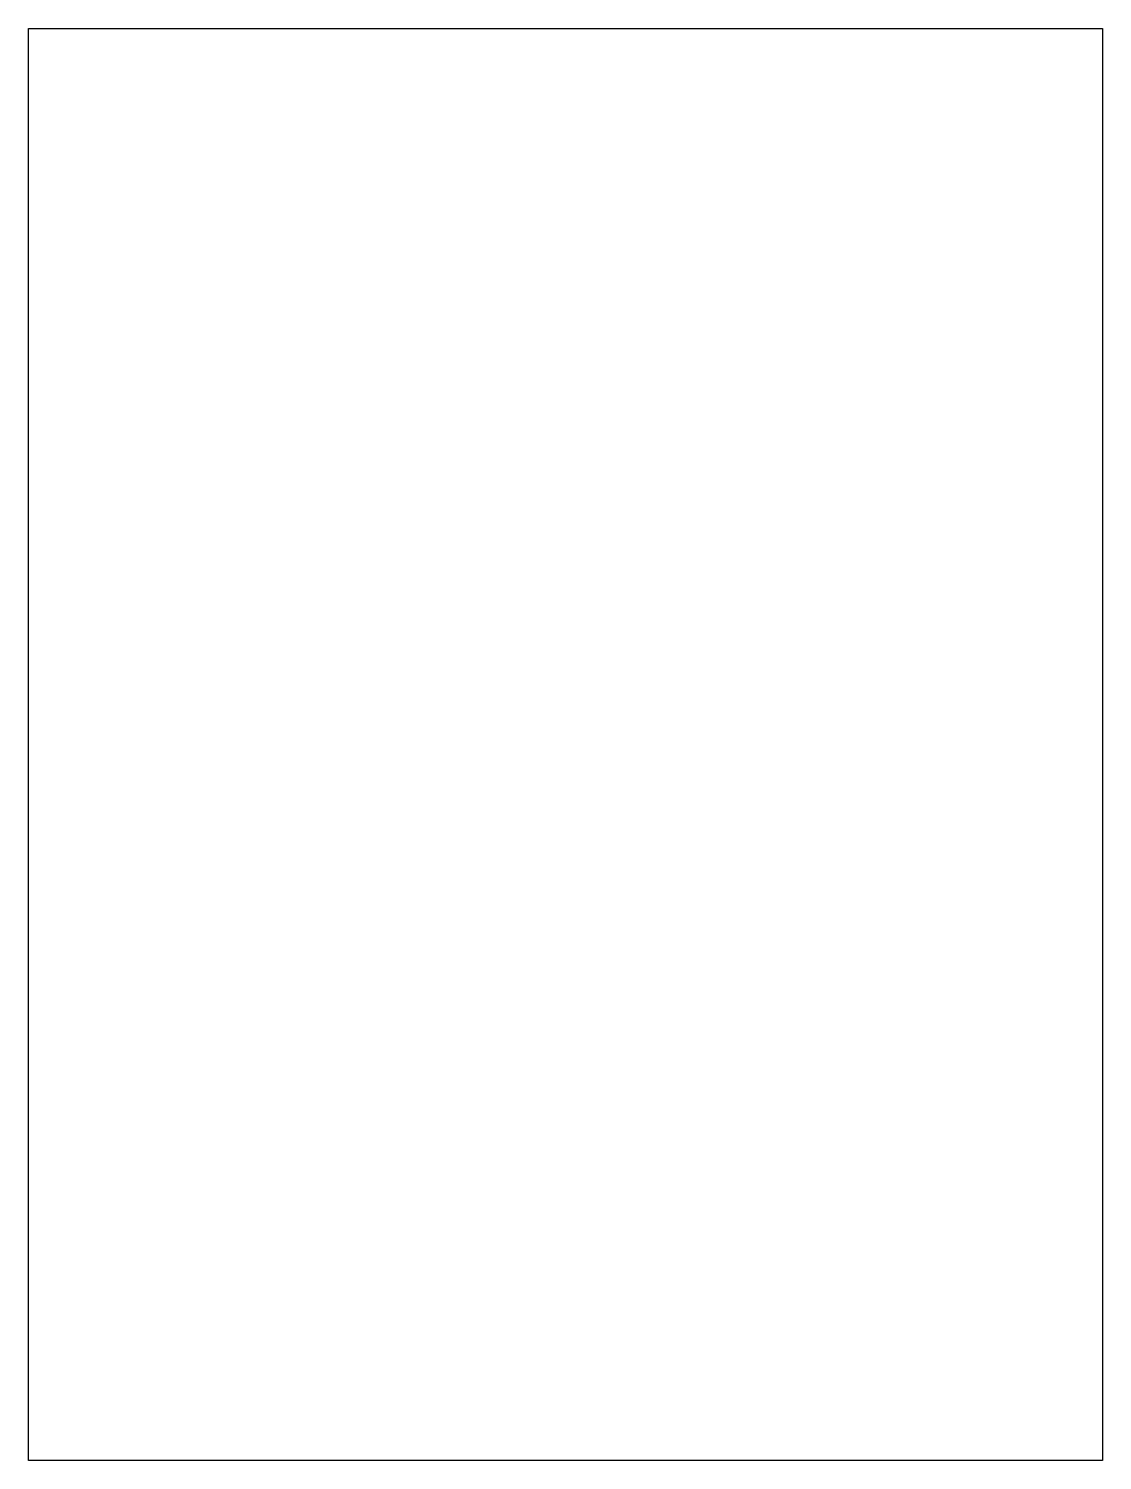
# Model space of a CAD drawing. Header units: millimetres. Extents: x 46 to 152, y 112 to 254.
import ezdxf

# ---------------------------------------------------------------- set-up
doc = ezdxf.new("R2010")
doc.units = ezdxf.units.MM
doc.layers.add('Layer_1', color=7, linetype='CONTINUOUS')

msp = doc.modelspace()

# ---------------------------------------------------------------- linework, layer by layer
at = {"layer": 'Layer_1', "color": 7}
for p, q in [((45.961901, 254.00001), (152.399994, 254.00001)), ((45.961901, 112.082547), (45.961901, 254.00001)), ((152.399994, 254.00001), (152.399994, 112.082547)), ((152.399994, 112.082547), (45.961901, 112.082547))]:
    msp.add_line(p, q, dxfattribs=at)

doc.saveas('drawing.dxf')
